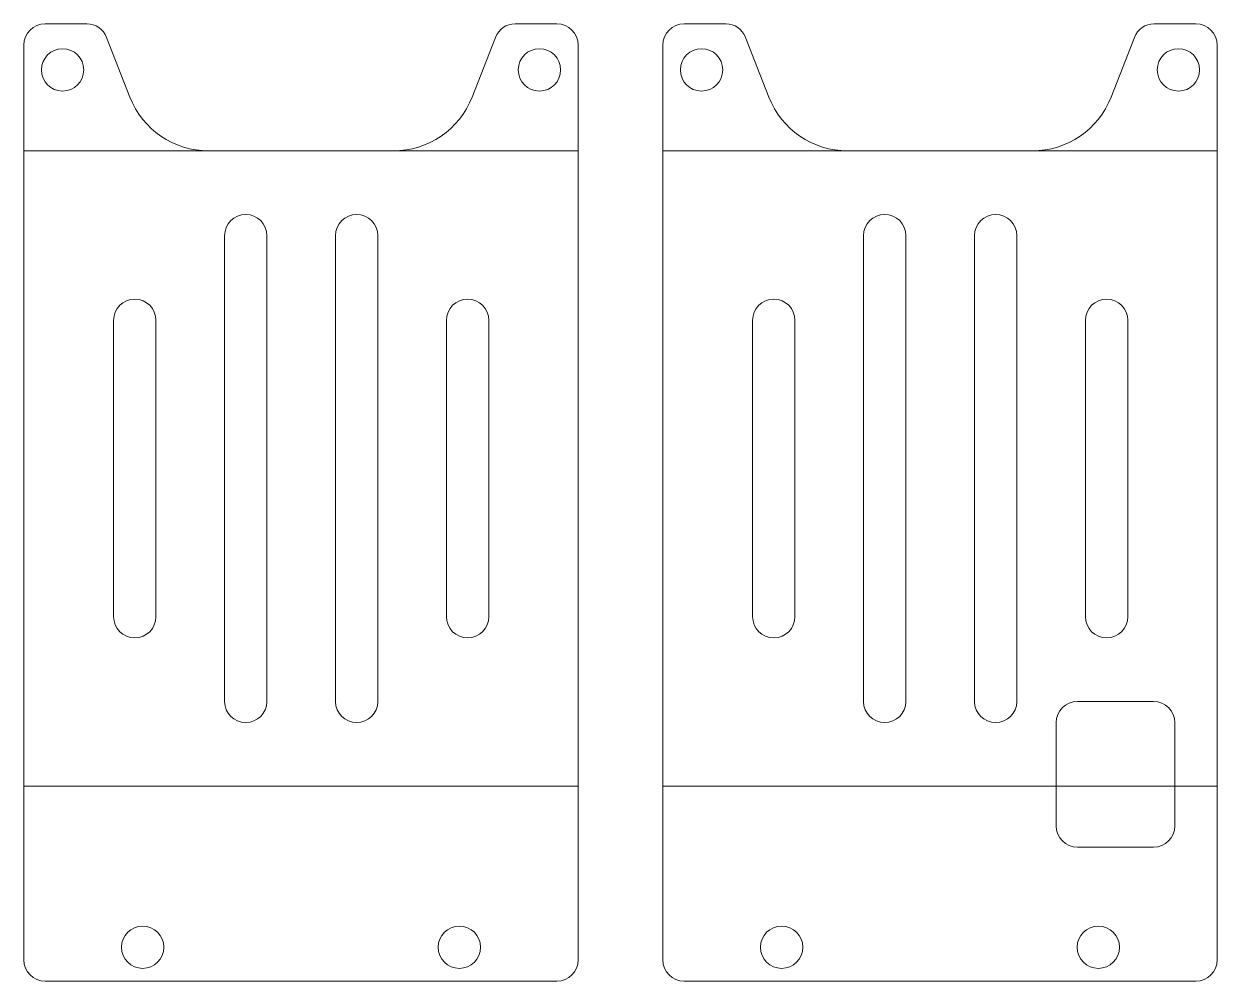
# Model space of a CAD drawing. Header units: inches. Extents: x 0.12 to 7.17, y 0.12 to 5.78.
import ezdxf

# ---------------------------------------------------------------- set-up
doc = ezdxf.new("R2010")
doc.units = ezdxf.units.IN
doc.linetypes.add('DASHED', pattern=[19.05, 12.7, -6.35])
for name, color, linetype, lineweight in [('bend', 7, 'DASHED', 0), ('cutouts', 7, 'CONTINUOUS', 0), ('holes', 7, 'CONTINUOUS', 0), ('outline', 7, 'CONTINUOUS', 0)]:
    doc.layers.add(name, color=color, linetype=linetype, lineweight=lineweight)

msp = doc.modelspace()

# ---------------------------------------------------------------- linework, layer by layer
at = {"layer": 'bend'}
for p, q in [((0.125, 5.02625), (3.3975, 5.02625)), ((3.8975, 5.02625), (7.17, 5.02625)), ((6.92, 5.02625), (6.92, 5.02625)), ((0.125, 1.27625), (3.3975, 1.27625)), ((3.8975, 1.27625), (7.17, 1.27625))]:
    msp.add_line(p, q, dxfattribs=at)
at = {"layer": 'cutouts'}
for p, q in [((1.31, 4.52625), (1.31, 1.77625)), ((1.56, 4.52625), (1.56, 1.77625)), ((1.965, 4.52625), (1.965, 1.77625)), ((2.215, 4.52625), (2.215, 1.77625)), ((5.0825, 4.52625), (5.0825, 1.77625)), ((5.3325, 4.52625), (5.3325, 1.77625)), ((5.7375, 4.52625), (5.7375, 1.77625)), ((5.9875, 4.52625), (5.9875, 1.77625)), ((0.655, 4.02625), (0.655, 2.27625)), ((0.905, 4.02625), (0.905, 2.27625)), ((2.62, 4.02625), (2.62, 2.27625)), ((2.87, 4.02625), (2.87, 2.27625)), ((4.4275, 4.02625), (4.4275, 2.27625)), ((4.6775, 4.02625), (4.6775, 2.27625)), ((6.3925, 4.02625), (6.3925, 2.27625)), ((6.6425, 4.02625), (6.6425, 2.27625)), ((6.795, 1.77625), (6.345, 1.77625)), ((6.22, 1.65125), (6.22, 1.04125)), ((6.92, 1.27625), (6.92, 1.65125)), ((6.92, 1.27625), (6.92, 1.04125)), ((6.795, 0.91625), (6.345, 0.91625))]:
    msp.add_line(p, q, dxfattribs=at)
for centre, start, end in [((1.435, 4.52625), 0, 180), ((2.09, 4.52625), 0, 180), ((5.2075, 4.52625), 0, 180), ((5.8625, 4.52625), 0, 180), ((0.78, 4.02625), 0, 180), ((2.745, 4.02625), 0, 180), ((4.5525, 4.02625), 0, 180), ((6.5175, 4.02625), 0, 180), ((0.78, 2.27625), 180, 0), ((2.745, 2.27625), 180, 0), ((4.5525, 2.27625), 180, 0), ((6.5175, 2.27625), 180, 0), ((1.435, 1.77625), 180, 0), ((2.09, 1.77625), 180, 0), ((5.2075, 1.77625), 180, 0), ((5.8625, 1.77625), 180, 0), ((6.345, 1.65125), 90, 180), ((6.795, 1.65125), 0, 90), ((6.345, 1.04125), 180, 270), ((6.795, 1.04125), 270, 0)]:
    msp.add_arc(centre, 0.125, start, end, dxfattribs=at)
at = {"layer": 'holes'}
for centre in [(0.3535, 5.50475), (3.169, 5.50475), (4.126, 5.50475), (6.9415, 5.50475), (0.82625, 0.325), (2.69625, 0.325), (4.59875, 0.325), (6.46875, 0.325)]:
    msp.add_circle(centre, 0.125, dxfattribs=at)
at = {"layer": 'outline'}
for p, q in [((0.25, 5.77625), (0.496633, 5.77625)), ((3.02587, 5.77625), (3.2725, 5.77625)), ((4.0225, 5.77625), (4.269133, 5.77625)), ((6.79837, 5.77625), (7.045, 5.77625)), ((0.125, 0.25), (0.125, 5.65125)), ((0.613064, 5.69674), (0.750745, 5.34431)), ((2.90944, 5.69674), (2.77175, 5.34431)), ((3.3975, 0.25), (3.3975, 5.65125)), ((3.8975, 0.25), (3.8975, 5.65125)), ((4.385564, 5.69674), (4.523245, 5.34431)), ((6.68194, 5.69674), (6.54425, 5.34431)), ((7.17, 0.25), (7.17, 5.65125)), ((2.30603, 5.02625), (1.21647, 5.02625)), ((6.07853, 5.02625), (4.98897, 5.02625)), ((0.25, 0.125), (3.2725, 0.125)), ((4.0225, 0.125), (7.045, 0.125))]:
    msp.add_line(p, q, dxfattribs=at)
for centre, radius, start, end in [((0.25, 5.65125), 0.125, 90, 180), ((0.496633, 5.65125), 0.125, 21.3389, 90), ((3.02587, 5.65125), 0.125, 90, 158.661), ((3.2725, 5.65125), 0.125, 0, 90), ((4.0225, 5.65125), 0.125, 90, 180), ((4.269133, 5.65125), 0.125, 21.3389, 90), ((6.79837, 5.65125), 0.125, 90, 158.661), ((7.045, 5.65125), 0.125, 0, 90), ((1.21647, 5.52625), 0.5, 201.339, 270), ((2.30603, 5.52625), 0.5, 270, 338.661), ((4.98897, 5.52625), 0.5, 201.339, 270), ((6.07853, 5.52625), 0.5, 270, 338.661), ((0.25, 0.25), 0.125, 180, 270), ((3.2725, 0.25), 0.125, 270, 0), ((4.0225, 0.25), 0.125, 180, 270), ((7.045, 0.25), 0.125, 270, 0)]:
    msp.add_arc(centre, radius, start, end, dxfattribs=at)

doc.saveas('drawing.dxf')
